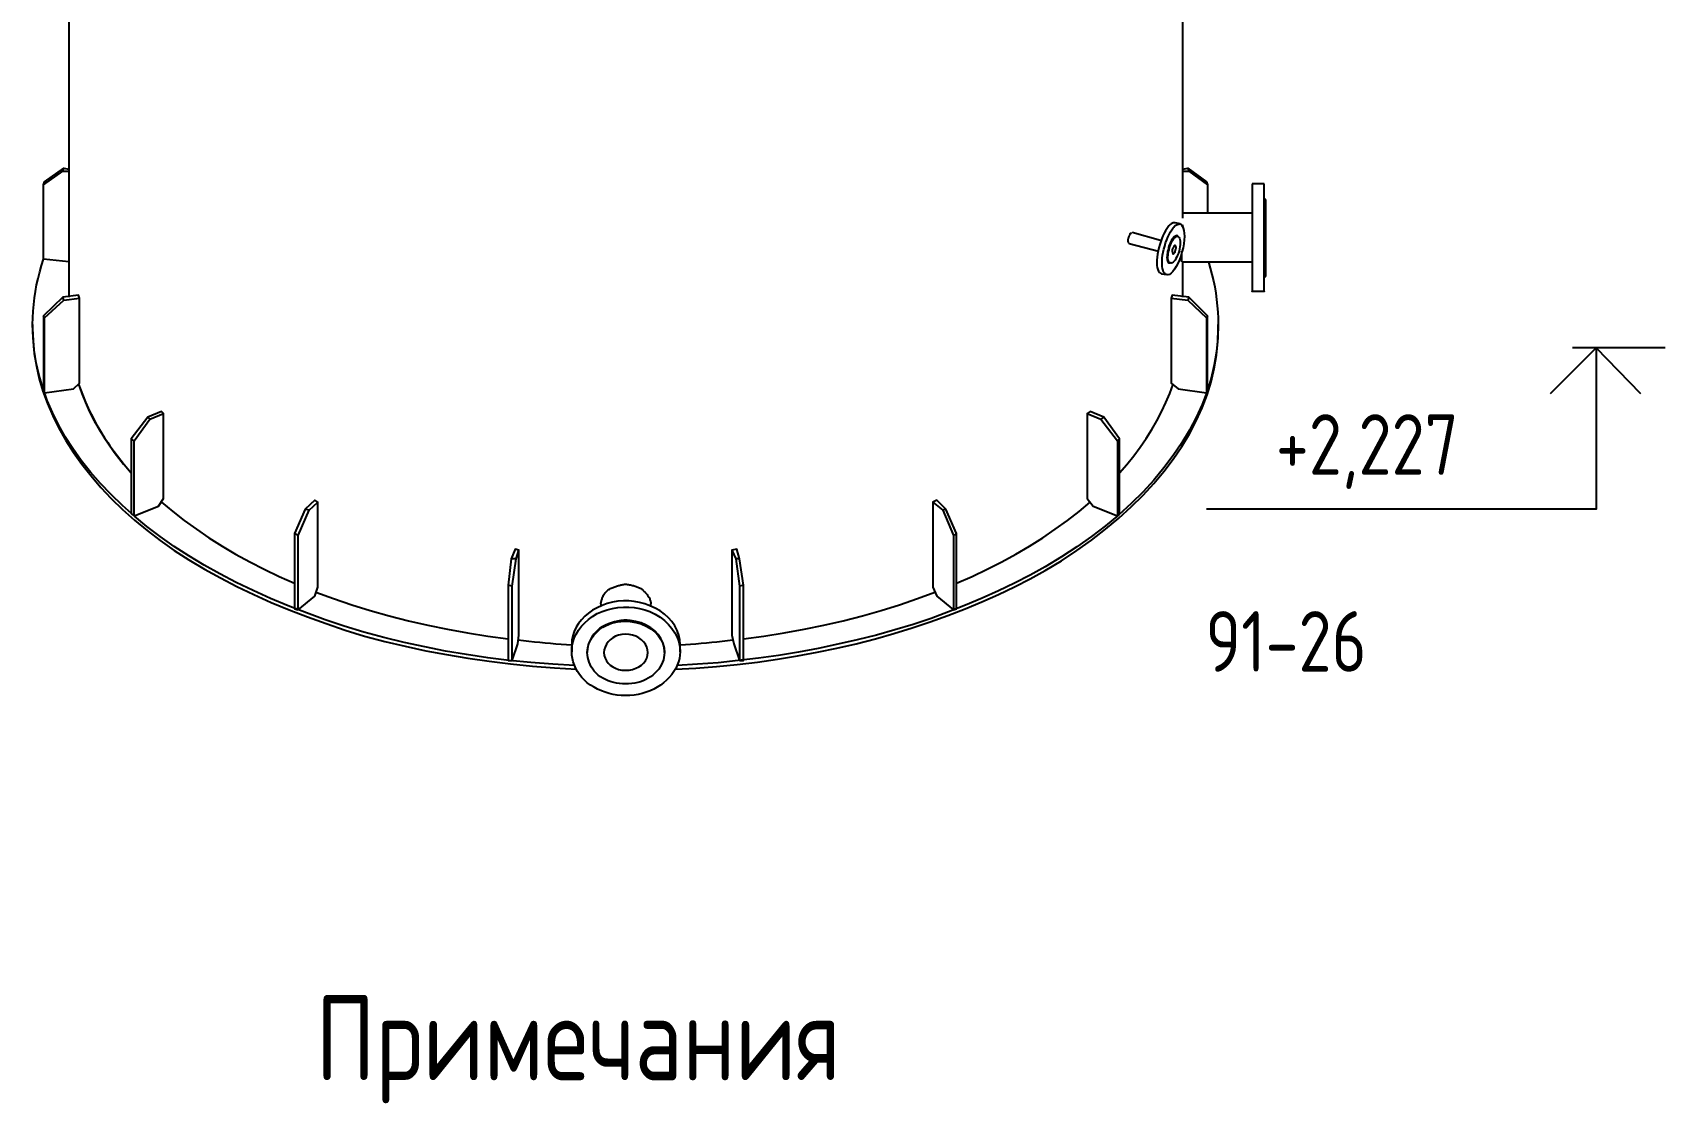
# Model space of a CAD drawing. Header units: metres. Extents: x 20 to 415, y 5 to 292.
# Drawn here: x 212.76 to 240.78, y 112.69 to 131.07 of the extents above; entities that cross this region are included whole.
import ezdxf

# ---------------------------------------------------------------- set-up
doc = ezdxf.new("R2010")
doc.units = ezdxf.units.M
doc.layers.add('ОБОЗНАЧЕНИЯ', color=7, linetype='Continuous')
doc.layers.add('ОБОРУДОВАНИЕ', color=8, linetype='Continuous')
doc.styles.add('GOST', font='isocpeur.ttf')

msp = doc.modelspace()

# ---------------------------------------------------------------- linework, layer by layer
at = {"layer": 'ОБОЗНАЧЕНИЯ'}
for points in [[(239.592, 125.658), (239.592, 122.892), (232.904, 122.892)], [(240.363, 124.87), (239.592, 125.658), (238.804, 124.87)], [(240.782, 125.658), (239.19, 125.658)]]:
    msp.add_lwpolyline(points, dxfattribs=at)
at = {"layer": 'ОБОРУДОВАНИЕ'}
for points in [[(213.377, 142.721), (213.377, 126.529)], [(232.502, 127.887), (232.502, 139.386)], [(212.941, 128.457), (213.276, 128.692), (213.293, 128.742)], [(212.941, 127.183), (212.941, 128.457), (212.958, 128.507), (213.293, 128.742), (213.377, 128.725)], [(213.276, 128.692), (213.377, 128.692)], [(232.502, 128.725), (232.586, 128.742), (232.904, 128.507)], [(232.502, 128.692), (232.602, 128.692)], [(232.586, 128.742), (232.602, 128.692), (232.921, 128.457)], [(232.904, 128.507), (232.921, 128.457), (232.921, 127.971)], [(233.893, 128.474), (233.692, 128.474)], [(233.692, 128.474), (233.692, 128.472), (233.692, 128.466), (233.692, 128.457), (233.692, 128.444), (233.692, 128.428), (233.692, 128.408), (233.692, 128.387), (233.692, 128.362), (233.692, 128.335), (233.692, 128.306)], [(233.893, 128.306), (233.893, 128.335), (233.893, 128.362), (233.893, 128.387), (233.893, 128.408), (233.893, 128.428), (233.893, 128.444), (233.893, 128.457), (233.893, 128.466), (233.893, 128.472), (233.893, 128.474)], [(233.692, 128.306), (233.692, 128.269), (233.692, 128.23), (233.692, 128.188), (233.692, 128.143), (233.692, 128.096), (233.692, 128.048), (233.692, 127.997), (233.692, 127.945), (233.692, 127.891), (233.692, 127.837), (233.692, 127.785), (233.692, 127.731), (233.692, 127.675), (233.692, 127.617), (233.692, 127.558), (233.692, 127.499), (233.692, 127.44), (233.692, 127.381), (233.692, 127.323), (233.692, 127.267), (233.692, 127.212), (233.692, 127.158), (233.692, 127.106), (233.692, 127.056), (233.692, 127.007), (233.692, 126.96), (233.692, 126.916), (233.692, 126.874), (233.692, 126.834), (233.692, 126.797), (233.692, 126.764), (233.692, 126.733), (233.692, 126.706), (233.692, 126.683), (233.692, 126.663), (233.692, 126.648), (233.692, 126.636), (233.692, 126.63), (233.692, 126.627), (233.692, 126.63)], [(233.893, 126.63), (233.893, 126.627), (233.893, 126.63), (233.893, 126.636), (233.893, 126.648), (233.893, 126.663), (233.893, 126.683), (233.893, 126.706), (233.893, 126.733), (233.893, 126.764), (233.893, 126.797), (233.893, 126.834), (233.893, 126.874), (233.893, 126.916), (233.893, 126.96), (233.893, 127.007), (233.893, 127.056), (233.893, 127.106), (233.893, 127.158), (233.893, 127.212), (233.893, 127.267), (233.893, 127.323), (233.893, 127.381), (233.893, 127.44), (233.893, 127.499), (233.893, 127.558), (233.893, 127.617), (233.893, 127.675), (233.893, 127.731), (233.893, 127.785), (233.893, 127.837), (233.893, 127.891), (233.893, 127.945), (233.893, 127.997), (233.893, 128.048), (233.893, 128.096), (233.893, 128.143), (233.893, 128.188), (233.893, 128.23), (233.893, 128.269), (233.893, 128.306)], [(233.927, 128.205), (233.893, 128.205)], [(233.927, 128.205), (233.927, 128.205), (233.927, 128.205)], [(233.927, 126.881), (233.927, 126.883), (233.927, 126.889), (233.927, 126.899), (233.927, 126.912), (233.927, 126.929), (233.927, 126.95), (233.927, 126.974), (233.927, 127.001), (233.927, 127.032), (233.927, 127.066), (233.927, 127.098), (233.927, 127.133), (233.927, 127.172), (233.927, 127.214), (233.927, 127.258), (233.927, 127.305), (233.927, 127.352), (233.927, 127.401), (233.927, 127.451), (233.927, 127.501), (233.927, 127.547), (233.927, 127.594), (233.927, 127.64), (233.927, 127.687), (233.927, 127.734), (233.927, 127.78), (233.927, 127.826), (233.927, 127.87), (233.927, 127.913), (233.927, 127.954), (233.927, 127.993), (233.927, 128.028), (233.927, 128.061), (233.927, 128.091), (233.927, 128.117), (233.927, 128.141), (233.927, 128.162), (233.927, 128.179), (233.927, 128.194), (233.927, 128.205)], [(232.368, 127.803), (232.357, 127.807), (232.346, 127.807), (232.334, 127.806), (232.322, 127.801), (232.309, 127.795), (232.297, 127.786), (232.284, 127.776), (232.272, 127.764), (232.261, 127.751), (232.25, 127.736)], [(232.452, 127.786), (232.368, 127.803)], [(233.692, 127.971), (232.502, 127.971)], [(231.58, 127.451), (231.58, 127.451), (231.575, 127.456), (231.572, 127.461), (231.569, 127.466), (231.567, 127.471), (231.565, 127.476), (231.564, 127.481), (231.564, 127.486), (231.563, 127.491), (231.563, 127.496), (231.563, 127.501), (231.563, 127.506), (231.563, 127.512), (231.564, 127.517), (231.564, 127.523), (231.565, 127.529), (231.567, 127.535), (231.569, 127.542), (231.572, 127.55), (231.575, 127.559), (231.58, 127.568), (231.581, 127.573), (231.582, 127.579), (231.584, 127.584), (231.586, 127.589), (231.588, 127.594), (231.591, 127.599), (231.593, 127.604), (231.595, 127.609), (231.596, 127.614), (231.597, 127.619), (231.597, 127.619), (231.599, 127.619), (231.6, 127.619), (231.603, 127.62), (231.605, 127.621), (231.608, 127.622), (231.61, 127.624), (231.612, 127.627), (231.613, 127.631), (231.614, 127.636)], [(232.116, 127.501), (231.63, 127.636)], [(232.25, 127.736), (232.226, 127.704), (232.202, 127.666), (232.18, 127.625), (232.159, 127.581), (232.14, 127.533), (232.121, 127.483), (232.105, 127.431), (232.09, 127.377), (232.077, 127.322), (232.066, 127.267), (232.058, 127.213), (232.054, 127.163), (232.053, 127.116), (232.056, 127.074), (232.062, 127.036), (232.071, 127.004), (232.083, 126.976), (232.097, 126.955), (232.114, 126.94), (232.133, 126.932)], [(232.217, 126.915), (232.198, 126.923), (232.183, 126.938), (232.17, 126.96), (232.16, 126.987), (232.152, 127.02), (232.147, 127.057), (232.144, 127.099), (232.144, 127.146), (232.146, 127.196), (232.15, 127.25), (232.161, 127.301), (232.174, 127.354), (232.189, 127.406), (232.205, 127.459), (232.223, 127.51), (232.243, 127.559), (232.264, 127.605), (232.286, 127.648), (232.31, 127.686), (232.334, 127.719)], [(232.452, 127.786), (232.475, 127.771), (232.494, 127.747), (232.508, 127.714), (232.519, 127.673), (232.525, 127.625), (232.526, 127.57), (232.523, 127.51), (232.515, 127.444), (232.503, 127.374), (232.485, 127.3), (232.464, 127.232), (232.44, 127.167), (232.414, 127.107), (232.386, 127.054), (232.357, 127.007), (232.328, 126.968), (232.299, 126.939), (232.271, 126.919), (232.243, 126.911), (232.217, 126.915)], [(232.334, 127.552), (232.32, 127.531), (232.306, 127.508), (232.294, 127.483), (232.282, 127.457), (232.271, 127.43), (232.262, 127.402), (232.253, 127.373), (232.246, 127.344), (232.239, 127.314), (232.234, 127.284), (232.23, 127.259), (232.228, 127.234), (232.227, 127.21), (232.229, 127.188), (232.232, 127.168), (232.236, 127.151), (232.242, 127.136), (232.249, 127.125), (232.258, 127.118), (232.267, 127.116)], [(232.284, 127.116), (232.274, 127.118), (232.266, 127.124), (232.259, 127.133), (232.253, 127.146), (232.248, 127.162), (232.245, 127.181), (232.244, 127.203), (232.244, 127.228), (232.246, 127.254), (232.25, 127.284), (232.256, 127.314), (232.263, 127.344), (232.27, 127.373), (232.279, 127.401), (232.288, 127.428), (232.299, 127.454), (232.31, 127.477), (232.323, 127.499), (232.336, 127.519), (232.351, 127.535)], [(232.418, 127.568), (232.428, 127.565), (232.436, 127.555), (232.443, 127.539), (232.448, 127.519), (232.452, 127.493), (232.453, 127.464), (232.452, 127.431), (232.449, 127.395), (232.443, 127.357), (232.435, 127.317), (232.424, 127.283), (232.411, 127.249), (232.397, 127.219), (232.382, 127.191), (232.366, 127.166), (232.349, 127.146), (232.332, 127.13), (232.316, 127.119), (232.3, 127.114), (232.284, 127.116)], [(232.334, 127.719), (232.345, 127.733), (232.356, 127.746), (232.368, 127.756), (232.38, 127.765), (232.393, 127.772), (232.406, 127.777), (232.418, 127.782), (232.43, 127.784), (232.441, 127.786), (232.452, 127.786)], [(232.401, 127.585), (232.396, 127.585), (232.39, 127.583), (232.383, 127.581), (232.375, 127.578), (232.368, 127.575), (232.36, 127.571), (232.353, 127.566), (232.346, 127.562), (232.34, 127.557), (232.334, 127.552)], [(232.351, 127.535), (232.357, 127.544), (232.363, 127.553), (232.37, 127.56), (232.377, 127.566), (232.385, 127.571), (232.392, 127.574), (232.399, 127.575), (232.406, 127.575), (232.413, 127.572), (232.418, 127.568)], [(232.418, 127.568), (232.401, 127.585)], [(232.485, 127.736), (232.49, 127.741), (232.493, 127.744), (232.496, 127.748), (232.498, 127.75), (232.5, 127.753), (232.501, 127.755), (232.502, 127.758), (232.502, 127.761), (232.502, 127.765), (232.502, 127.77)], [(231.58, 127.451), (232.083, 127.317)], [(232.368, 127.418), (232.363, 127.417), (232.358, 127.414), (232.353, 127.41), (232.348, 127.404), (232.343, 127.397), (232.338, 127.389), (232.333, 127.38), (232.328, 127.37), (232.323, 127.361), (232.318, 127.351), (232.318, 127.34), (232.318, 127.331), (232.318, 127.321), (232.319, 127.311), (232.32, 127.302), (232.321, 127.294), (232.323, 127.286), (232.326, 127.279), (232.33, 127.272), (232.334, 127.267)], [(232.334, 127.267), (232.335, 127.267), (232.336, 127.269), (232.338, 127.271), (232.341, 127.274), (232.345, 127.277), (232.349, 127.281), (232.353, 127.286), (232.358, 127.29), (232.363, 127.295), (232.368, 127.3), (232.368, 127.31), (232.37, 127.319), (232.372, 127.327), (232.374, 127.335), (232.376, 127.342), (232.379, 127.35), (232.381, 127.358), (232.383, 127.366), (232.384, 127.375), (232.385, 127.384)], [(232.385, 127.384), (232.384, 127.389), (232.383, 127.394), (232.381, 127.399), (232.379, 127.403), (232.376, 127.407), (232.374, 127.411), (232.372, 127.414), (232.37, 127.416), (232.368, 127.417), (232.368, 127.418)], [(232.485, 127.133), (232.485, 127.133), (232.485, 127.138), (232.485, 127.143), (232.485, 127.148), (232.485, 127.154), (232.485, 127.16), (232.485, 127.167), (232.485, 127.174), (232.485, 127.181), (232.485, 127.19), (232.485, 127.2), (232.485, 127.206), (232.485, 127.213), (232.485, 127.222), (232.485, 127.233), (232.485, 127.244), (232.485, 127.255), (232.485, 127.267), (232.485, 127.279), (232.485, 127.29), (232.485, 127.3), (232.485, 127.305), (232.485, 127.308), (232.485, 127.311), (232.485, 127.314), (232.485, 127.315), (232.485, 127.316), (232.485, 127.317), (232.485, 127.317), (232.485, 127.317), (232.485, 127.317)], [(212.756, 126.06), (212.758, 126.175), (212.764, 126.289), (212.774, 126.403), (212.788, 126.516), (212.805, 126.628), (212.825, 126.739), (212.849, 126.851), (212.877, 126.962), (212.907, 127.072), (212.941, 127.183)], [(213.377, 127.133), (212.941, 127.183)], [(232.267, 127.116), (232.284, 127.116)], [(232.485, 127.133), (233.692, 127.133)], [(232.502, 126.529), (232.502, 127.133)], [(232.938, 127.133), (232.971, 127.027), (233, 126.92), (233.026, 126.812), (233.048, 126.704), (233.066, 126.596), (233.08, 126.488), (233.091, 126.38), (233.099, 126.273), (233.104, 126.166), (233.105, 126.06)], [(232.133, 126.932), (232.217, 126.915)], [(233.893, 126.881), (233.927, 126.881)], [(212.941, 124.937), (212.958, 124.887), (213.46, 124.954), (213.561, 125.054), (213.561, 126.512), (213.544, 126.563), (213.276, 126.529), (212.941, 126.211), (212.941, 124.937)], [(212.958, 126.177), (213.293, 126.479), (213.276, 126.529)], [(213.293, 126.479), (213.561, 126.512)], [(232.904, 124.887), (232.921, 124.937), (232.921, 126.211), (232.602, 126.529), (232.318, 126.563), (232.301, 126.512), (232.301, 125.054), (232.418, 124.954), (232.904, 124.887)], [(232.301, 126.512), (232.586, 126.479)], [(232.602, 126.529), (232.586, 126.479), (232.904, 126.177)], [(233.692, 126.63), (233.893, 126.63)], [(212.958, 124.887), (212.958, 126.177), (212.941, 126.211)], [(232.921, 126.211), (232.904, 126.177), (232.904, 124.887)], [(222.059, 120.21), (221.683, 120.23), (221.309, 120.258), (220.938, 120.295), (220.57, 120.341), (220.205, 120.394), (219.843, 120.456), (219.486, 120.526), (219.132, 120.603), (218.783, 120.688), (218.439, 120.78), (218.105, 120.883), (217.777, 120.993), (217.457, 121.109), (217.144, 121.23), (216.838, 121.358), (216.54, 121.492), (216.251, 121.632), (215.971, 121.778), (215.7, 121.929), (215.438, 122.087), (215.187, 122.251), (214.948, 122.419), (214.719, 122.592), (214.502, 122.77), (214.296, 122.953), (214.102, 123.14), (213.92, 123.331), (213.749, 123.527), (213.59, 123.727), (213.444, 123.931), (213.314, 124.134), (213.198, 124.339), (213.096, 124.547), (213.006, 124.758), (212.93, 124.97), (212.868, 125.185), (212.819, 125.402), (212.784, 125.62), (212.763, 125.839), (212.756, 126.06)], [(212.756, 126.06), (212.756, 125.993)], [(212.756, 125.993), (212.763, 125.777), (212.785, 125.561), (212.82, 125.345), (212.869, 125.13), (212.932, 124.916), (213.01, 124.703), (213.101, 124.491), (213.207, 124.28), (213.327, 124.071), (213.46, 123.864), (213.603, 123.66), (213.758, 123.46), (213.926, 123.264), (214.106, 123.073), (214.298, 122.886), (214.503, 122.703), (214.72, 122.525), (214.948, 122.352), (215.187, 122.184), (215.438, 122.02), (215.704, 121.862), (215.979, 121.711), (216.262, 121.565), (216.553, 121.425), (216.853, 121.291), (217.159, 121.163), (217.473, 121.042), (217.794, 120.926), (218.122, 120.816), (218.455, 120.713), (218.8, 120.621), (219.149, 120.538), (219.503, 120.462), (219.861, 120.394), (220.224, 120.334), (220.59, 120.281), (220.961, 120.235), (221.335, 120.197), (221.712, 120.167), (222.093, 120.143)], [(233.105, 126.06), (233.098, 125.829), (233.075, 125.598), (233.037, 125.368), (232.984, 125.139), (232.915, 124.912), (232.83, 124.687), (232.73, 124.464), (232.614, 124.244), (232.482, 124.027), (232.334, 123.814), (232.176, 123.6), (232.003, 123.391), (231.816, 123.188), (231.615, 122.989), (231.4, 122.796), (231.172, 122.607), (230.932, 122.423), (230.679, 122.245), (230.415, 122.071), (230.138, 121.903)], [(230.138, 121.836), (230.415, 122.005), (230.679, 122.18), (230.932, 122.36), (231.172, 122.545), (231.4, 122.735), (231.615, 122.929), (231.816, 123.128), (232.003, 123.331), (232.176, 123.537), (232.334, 123.747), (232.482, 123.964), (232.614, 124.183), (232.73, 124.404), (232.83, 124.627), (232.915, 124.851), (232.984, 125.077), (233.037, 125.304), (233.075, 125.532), (233.098, 125.762), (233.105, 125.993)], [(233.105, 125.993), (233.105, 126.06)], [(213.544, 125.037), (213.581, 124.932), (213.621, 124.828), (213.663, 124.725), (213.709, 124.623), (213.758, 124.522), (213.81, 124.422), (213.865, 124.323), (213.922, 124.225), (213.983, 124.128), (214.047, 124.032)], [(213.544, 125.037), (213.599, 124.877), (213.663, 124.719), (213.734, 124.563), (213.815, 124.409), (213.902, 124.256), (213.998, 124.105), (214.101, 123.955), (214.21, 123.806), (214.327, 123.658), (214.449, 123.512)], [(231.412, 123.512), (231.539, 123.658), (231.658, 123.806), (231.769, 123.955), (231.872, 124.105), (231.968, 124.256), (232.056, 124.409), (232.136, 124.563), (232.209, 124.719), (232.275, 124.877), (232.334, 125.037)], [(231.412, 123.512), (231.539, 123.658), (231.658, 123.806), (231.769, 123.955), (231.872, 124.105), (231.968, 124.256), (232.056, 124.409), (232.136, 124.563), (232.209, 124.719), (232.275, 124.877), (232.334, 125.037)], [(213.455, 124.949), (213.455, 124.949)], [(214.449, 122.808), (214.5, 122.775), (214.919, 122.942), (215.002, 123.076), (215.002, 124.535), (214.969, 124.568), (214.734, 124.468), (214.449, 124.099), (214.449, 122.808)], [(214.5, 124.065), (214.768, 124.434), (214.734, 124.468)], [(214.768, 124.434), (215.002, 124.535)], [(231.379, 122.775), (231.412, 122.808), (231.412, 124.099), (231.144, 124.468), (230.91, 124.568), (230.859, 124.535), (230.859, 123.076), (230.96, 122.942), (231.379, 122.775)], [(230.859, 124.535), (231.094, 124.434)], [(231.144, 124.468), (231.094, 124.434), (231.379, 124.065)], [(214.047, 124.032), (214.083, 123.977), (214.119, 123.923), (214.157, 123.87), (214.196, 123.817), (214.236, 123.766), (214.276, 123.714), (214.318, 123.663), (214.361, 123.613), (214.405, 123.562), (214.449, 123.512)], [(214.5, 122.775), (214.5, 124.065), (214.449, 124.099)], [(231.412, 124.099), (231.379, 124.065), (231.379, 122.775)], [(217.249, 121.182), (217.316, 121.165), (217.601, 121.4), (217.651, 121.551), (217.651, 123.009), (217.601, 123.043), (217.433, 122.892), (217.249, 122.473), (217.249, 121.182)], [(228.563, 121.165), (228.613, 121.182), (228.613, 122.473), (228.429, 122.892), (228.278, 123.043), (228.211, 123.009), (228.211, 121.551), (228.278, 121.4), (228.563, 121.165)], [(214.969, 123.009), (215.16, 122.85), (215.359, 122.696), (215.567, 122.545), (215.783, 122.399), (216.008, 122.257), (216.241, 122.12), (216.482, 121.987), (216.73, 121.859), (216.986, 121.736), (217.249, 121.618)], [(214.969, 123.009), (215.16, 122.85), (215.359, 122.696), (215.567, 122.545), (215.783, 122.399), (216.008, 122.257), (216.241, 122.12), (216.482, 121.987), (216.73, 121.859), (216.986, 121.736), (217.249, 121.618)], [(217.316, 122.439), (217.5, 122.875), (217.433, 122.892)], [(217.5, 122.875), (217.651, 123.009)], [(228.211, 123.009), (228.378, 122.875)], [(228.429, 122.892), (228.378, 122.875), (228.563, 122.439)], [(228.613, 121.618), (228.881, 121.736), (229.14, 121.859), (229.391, 121.987), (229.634, 122.12), (229.868, 122.257), (230.094, 122.399), (230.311, 122.545), (230.519, 122.696), (230.719, 122.85), (230.91, 123.009)], [(228.613, 121.618), (228.881, 121.736), (229.14, 121.859), (229.391, 121.987), (229.634, 122.12), (229.868, 122.257), (230.094, 122.399), (230.311, 122.545), (230.519, 122.696), (230.719, 122.85), (230.91, 123.009)], [(217.316, 121.165), (217.316, 122.439), (217.249, 122.473)], [(220.919, 120.294), (220.986, 120.294), (221.087, 120.579), (221.104, 120.73), (221.104, 122.188), (221.037, 122.205), (220.97, 122.037), (220.919, 121.584), (220.919, 120.294)], [(224.892, 120.294), (224.959, 120.294), (224.959, 121.584), (224.892, 122.037), (224.842, 122.205), (224.758, 122.188), (224.758, 120.73), (224.791, 120.579), (224.892, 120.294)], [(228.613, 122.473), (228.563, 122.439), (228.563, 121.165)], [(220.986, 121.568), (221.054, 122.037), (220.97, 122.037)], [(221.054, 122.037), (221.104, 122.188)], [(224.758, 122.188), (224.825, 122.037)], [(224.892, 122.037), (224.825, 122.037), (224.892, 121.568)], [(223.786, 120.143), (224.142, 120.162), (224.496, 120.189), (224.847, 120.224), (225.196, 120.265), (225.542, 120.315), (225.884, 120.371), (226.224, 120.434), (226.56, 120.504), (226.893, 120.58), (227.222, 120.663), (227.541, 120.756), (227.855, 120.854), (228.163, 120.957), (228.466, 121.066), (228.762, 121.18), (229.051, 121.3), (229.334, 121.425), (229.61, 121.556), (229.878, 121.693), (230.138, 121.836)], [(230.138, 121.903), (229.878, 121.76), (229.612, 121.622), (229.338, 121.489), (229.058, 121.362), (228.77, 121.241), (228.477, 121.126), (228.177, 121.017), (227.87, 120.914), (227.557, 120.819), (227.239, 120.73), (226.91, 120.647), (226.577, 120.571), (226.241, 120.501), (225.902, 120.438), (225.56, 120.382), (225.216, 120.333), (224.869, 120.291), (224.521, 120.256), (224.171, 120.229), (223.819, 120.21)], [(217.617, 121.467), (217.923, 121.355), (218.234, 121.25), (218.552, 121.152), (218.876, 121.061), (219.206, 120.977), (219.54, 120.9), (219.879, 120.83), (220.222, 120.767), (220.569, 120.711), (220.919, 120.663)], [(217.617, 121.467), (217.923, 121.355), (218.234, 121.25), (218.552, 121.152), (218.876, 121.061), (219.206, 120.977), (219.54, 120.9), (219.879, 120.83), (220.222, 120.767), (220.569, 120.711), (220.919, 120.663)], [(220.986, 120.294), (220.986, 121.568), (220.919, 121.584)], [(222.512, 121.266), (222.512, 121.277), (222.514, 121.288), (222.516, 121.3), (222.519, 121.312), (222.522, 121.325), (222.526, 121.337), (222.531, 121.35), (222.535, 121.362), (222.54, 121.373), (222.545, 121.383), (222.551, 121.398), (222.557, 121.412), (222.565, 121.425), (222.572, 121.437), (222.581, 121.448), (222.59, 121.459), (222.599, 121.47), (222.609, 121.48), (222.619, 121.491), (222.629, 121.501), (222.644, 121.51), (222.659, 121.519), (222.674, 121.527), (222.689, 121.534), (222.705, 121.541), (222.72, 121.547), (222.735, 121.552), (222.75, 121.557), (222.765, 121.563), (222.78, 121.568), (222.795, 121.573), (222.81, 121.578), (222.825, 121.582), (222.84, 121.587), (222.855, 121.591), (222.871, 121.594), (222.886, 121.597), (222.901, 121.599), (222.916, 121.601), (222.931, 121.601), (222.95, 121.601), (222.969, 121.599), (222.987, 121.597), (223.004, 121.594), (223.021, 121.591), (223.037, 121.587), (223.053, 121.582), (223.068, 121.578), (223.083, 121.573), (223.098, 121.568), (223.114, 121.563), (223.128, 121.557), (223.143, 121.552), (223.158, 121.547), (223.172, 121.541), (223.185, 121.534), (223.198, 121.527), (223.211, 121.519), (223.222, 121.51), (223.233, 121.501), (223.243, 121.491), (223.253, 121.48), (223.263, 121.47), (223.273, 121.459), (223.283, 121.448), (223.293, 121.437), (223.303, 121.425), (223.313, 121.412), (223.323, 121.398), (223.333, 121.383), (223.338, 121.373), (223.343, 121.362), (223.348, 121.35), (223.352, 121.337), (223.356, 121.325), (223.36, 121.312), (223.363, 121.3), (223.365, 121.288), (223.366, 121.277), (223.367, 121.266)], [(224.959, 121.584), (224.892, 121.568), (224.892, 120.294)], [(224.959, 120.663), (225.31, 120.711), (225.656, 120.767), (225.999, 120.83), (226.338, 120.9), (226.671, 120.977), (226.999, 121.061), (227.32, 121.152), (227.636, 121.25), (227.944, 121.355), (228.244, 121.467)], [(224.959, 120.663), (225.31, 120.711), (225.656, 120.767), (225.999, 120.83), (226.338, 120.9), (226.671, 120.977), (226.999, 121.061), (227.32, 121.152), (227.636, 121.25), (227.944, 121.355), (228.244, 121.467)], [(223.35, 121.232), (223.263, 121.264), (223.174, 121.289), (223.083, 121.306), (222.99, 121.315), (222.897, 121.316), (222.804, 121.31), (222.712, 121.295), (222.621, 121.272), (222.532, 121.24), (222.445, 121.199), (222.367, 121.156), (222.296, 121.107), (222.232, 121.053), (222.176, 120.994), (222.126, 120.931), (222.085, 120.864), (222.052, 120.792), (222.029, 120.718), (222.014, 120.641), (222.009, 120.562)], [(222.009, 120.445), (222.014, 120.524), (222.029, 120.601), (222.052, 120.676), (222.085, 120.747), (222.126, 120.816), (222.176, 120.88), (222.232, 120.941), (222.296, 120.998), (222.367, 121.051), (222.445, 121.098), (222.532, 121.135), (222.621, 121.165), (222.712, 121.187), (222.804, 121.202), (222.897, 121.209), (222.99, 121.209), (223.083, 121.202), (223.174, 121.186), (223.263, 121.163), (223.35, 121.132)], [(222.512, 121.266), (222.512, 121.232)], [(223.87, 120.562), (223.864, 120.647), (223.846, 120.73), (223.818, 120.81), (223.778, 120.887), (223.729, 120.96), (223.67, 121.028), (223.603, 121.09), (223.526, 121.145), (223.442, 121.193), (223.35, 121.232)], [(223.35, 121.132), (223.442, 121.088), (223.526, 121.036), (223.603, 120.978), (223.67, 120.914), (223.729, 120.845), (223.778, 120.771), (223.818, 120.693), (223.846, 120.613), (223.863, 120.529), (223.87, 120.445)], [(223.367, 121.232), (223.367, 121.266)], [(223.015, 120.981), (222.959, 120.984), (222.904, 120.983), (222.85, 120.979), (222.796, 120.97), (222.742, 120.958), (222.69, 120.942), (222.639, 120.923), (222.589, 120.901), (222.541, 120.876), (222.495, 120.847), (222.456, 120.815), (222.421, 120.781), (222.389, 120.744), (222.36, 120.705), (222.336, 120.665), (222.315, 120.622), (222.299, 120.579), (222.287, 120.535), (222.28, 120.49), (222.277, 120.445)], [(222.277, 120.428), (222.28, 120.473), (222.287, 120.518), (222.299, 120.562), (222.315, 120.606), (222.336, 120.648), (222.36, 120.689), (222.389, 120.727), (222.421, 120.764), (222.456, 120.798), (222.495, 120.83), (222.541, 120.863), (222.589, 120.891), (222.639, 120.914), (222.69, 120.933), (222.742, 120.948), (222.796, 120.958), (222.85, 120.965), (222.904, 120.968), (222.959, 120.968), (223.015, 120.964)], [(223.601, 120.445), (223.594, 120.524), (223.573, 120.6), (223.538, 120.672), (223.491, 120.74), (223.434, 120.801), (223.366, 120.855), (223.289, 120.901), (223.204, 120.938), (223.113, 120.965), (223.015, 120.981)], [(223.015, 120.964), (223.113, 120.948), (223.204, 120.921), (223.289, 120.884), (223.366, 120.838), (223.434, 120.784), (223.491, 120.723), (223.538, 120.656), (223.573, 120.583), (223.594, 120.507), (223.601, 120.428)], [(221.085, 120.578), (221.086, 120.578)], [(221.087, 120.646), (221.182, 120.636), (221.276, 120.626), (221.37, 120.616), (221.462, 120.607), (221.554, 120.598), (221.646, 120.589), (221.737, 120.581), (221.828, 120.574), (221.918, 120.568), (222.009, 120.562)], [(221.087, 120.646), (221.182, 120.636), (221.276, 120.626), (221.37, 120.616), (221.462, 120.607), (221.554, 120.598), (221.646, 120.589), (221.737, 120.581), (221.828, 120.574), (221.918, 120.568), (222.009, 120.562)], [(222.009, 120.562), (222.009, 120.445)], [(223.316, 120.428), (223.312, 120.477), (223.297, 120.525), (223.274, 120.571), (223.243, 120.612), (223.205, 120.65), (223.161, 120.683), (223.11, 120.709), (223.055, 120.729), (222.995, 120.742), (222.931, 120.746), (222.872, 120.742), (222.815, 120.729), (222.763, 120.709), (222.714, 120.683), (222.671, 120.65), (222.634, 120.612), (222.604, 120.571), (222.581, 120.525), (222.567, 120.477), (222.562, 120.428)], [(223.87, 120.562), (223.96, 120.568), (224.051, 120.574), (224.141, 120.581), (224.232, 120.589), (224.322, 120.598), (224.413, 120.607), (224.503, 120.616), (224.594, 120.626), (224.684, 120.636), (224.775, 120.646)], [(223.87, 120.562), (223.96, 120.568), (224.051, 120.574), (224.141, 120.581), (224.232, 120.589), (224.322, 120.598), (224.413, 120.607), (224.503, 120.616), (224.594, 120.626), (224.684, 120.636), (224.775, 120.646)], [(223.87, 120.445), (223.87, 120.562)], [(223.87, 120.445), (223.867, 120.385), (223.858, 120.326), (223.843, 120.269), (223.822, 120.212), (223.796, 120.158), (223.765, 120.104), (223.727, 120.053), (223.685, 120.003), (223.637, 119.955), (223.585, 119.908), (223.532, 119.87), (223.476, 119.834), (223.417, 119.802), (223.354, 119.774), (223.289, 119.749), (223.221, 119.728), (223.151, 119.712), (223.079, 119.7), (223.006, 119.693), (222.931, 119.69), (222.86, 119.693), (222.791, 119.7), (222.721, 119.712), (222.652, 119.728), (222.585, 119.749), (222.519, 119.774), (222.455, 119.802), (222.393, 119.834), (222.334, 119.87), (222.277, 119.908), (222.229, 119.955), (222.185, 120.003), (222.145, 120.053), (222.11, 120.104), (222.08, 120.158), (222.055, 120.212), (222.035, 120.269), (222.021, 120.326), (222.012, 120.385), (222.009, 120.445)], [(222.277, 120.445), (222.277, 120.428)], [(223.601, 120.428), (223.599, 120.387), (223.593, 120.346), (223.583, 120.305), (223.569, 120.263), (223.551, 120.223), (223.529, 120.183), (223.503, 120.145), (223.473, 120.108), (223.438, 120.074), (223.4, 120.042), (223.363, 120.014), (223.324, 119.988), (223.282, 119.965), (223.237, 119.946), (223.191, 119.929), (223.142, 119.916), (223.091, 119.905), (223.039, 119.898), (222.986, 119.893), (222.931, 119.892), (222.881, 119.893), (222.831, 119.898), (222.781, 119.905), (222.732, 119.916), (222.684, 119.929), (222.636, 119.946), (222.59, 119.965), (222.546, 119.988), (222.503, 120.014), (222.462, 120.042), (222.428, 120.074), (222.397, 120.108), (222.37, 120.145), (222.346, 120.183), (222.325, 120.223), (222.308, 120.263), (222.295, 120.305), (222.285, 120.346), (222.279, 120.387), (222.277, 120.428)], [(222.562, 120.428), (222.567, 120.379), (222.581, 120.332), (222.604, 120.289), (222.634, 120.249), (222.671, 120.214), (222.714, 120.184), (222.763, 120.16), (222.815, 120.141), (222.872, 120.13), (222.931, 120.126), (222.995, 120.13), (223.055, 120.141), (223.11, 120.16), (223.161, 120.184), (223.205, 120.214), (223.243, 120.249), (223.274, 120.289), (223.297, 120.332), (223.312, 120.379), (223.316, 120.428)], [(223.601, 120.428), (223.601, 120.445)]]:
    msp.add_lwpolyline(points, dxfattribs=at)

# ---------------------------------------------------------------- texts
at = {"layer": 'ОБОЗНАЧЕНИЯ', "style": 'GOST', "width": 0.8}
for s, height, p in [('+2,227', 1.0398, (234.096, 123.48)), ('91-26', 1.0398, (232.889, 120.101)), ('Примечания', 1.4556, (217.611, 113.089))]:
    msp.add_text(s, height=height, dxfattribs=at).set_placement(p)

doc.saveas('drawing.dxf')
